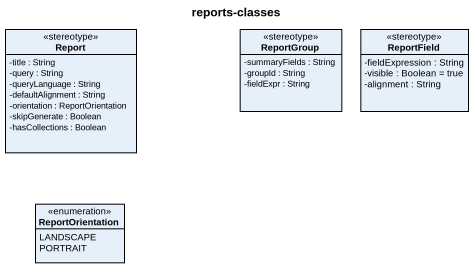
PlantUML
@startuml
title reports-classes
hide circle
hide empty members
skinparam classAttributeIconSize 0
class Report <<stereotype>> {
  -title : String
  -query : String
  -queryLanguage : String
  -defaultAlignment : String
  -orientation : ReportOrientation
  -skipGenerate : Boolean
  -hasCollections : Boolean
}
class ReportGroup <<stereotype>> {
  -summaryFields : String
  -groupId : String
  -fieldExpr : String
}
class ReportField <<stereotype>> {
  -fieldExpression : String
  -visible : Boolean = true
  -alignment : String
}
enum ReportOrientation {
  LANDSCAPE
  PORTRAIT
}
@enduml
